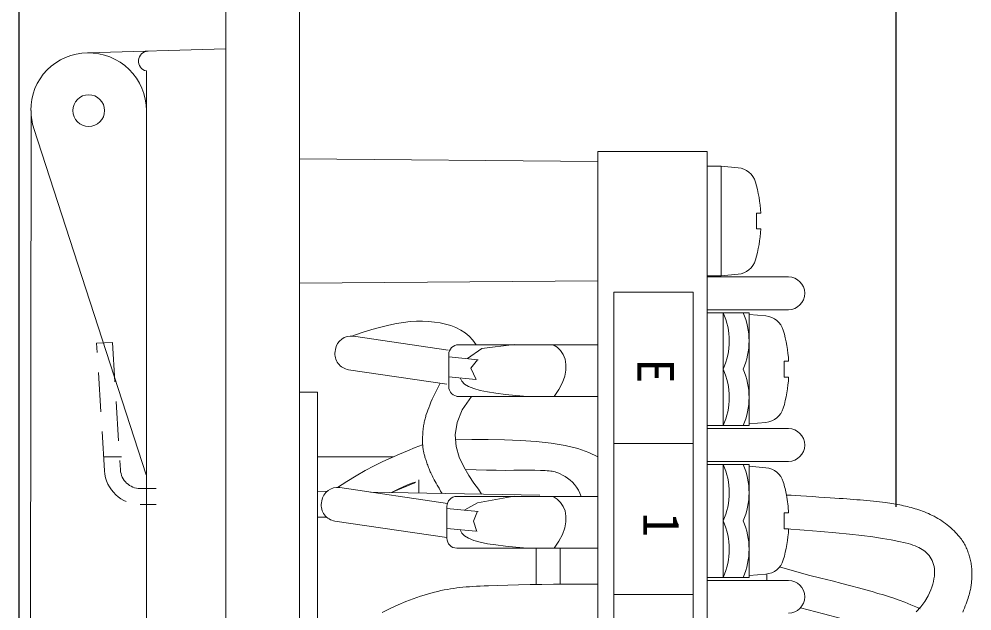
# Model space of a CAD drawing. Units: millimetres, scale not verified. Extents: x -63 to 62, y -56 to 57.
# Drawn here: x 11.44 to 21.02, y 15.79 to 21.74 of the extents above; entities that cross this region are included whole.
import ezdxf
from ezdxf.enums import TextEntityAlignment as Align

# ---------------------------------------------------------------- set-up
doc = ezdxf.new("R2010")
doc.units = ezdxf.units.MM
doc.header["$LTSCALE"] = 0.125
doc.linetypes.add('USER1', pattern=[4.7625, 3.175, -1.5875])
doc.layers.add('0-2_GAIKEI', color=1, linetype='Continuous', lineweight=18)
doc.layers.add('0-6_SUNPO', color=7, linetype='Continuous')
doc.styles.add('ＭＳ ゴシック', font='')
doc.styles.get('ＭＳ ゴシック').set_extended_font_data('MS Gothic')

# ---------------------------------------------------------------- blocks, each defined once
blk = doc.blocks.new('D1')
at = {"layer": '0-6_SUNPO'}
for p, q in [((204.9409, 323.9352), (204.9409, 345.5418)), ((213.7609, 330.3304), (213.7609, 345.5418))]:
    blk.add_line(p, q, dxfattribs=at)

msp = doc.modelspace()

# ---------------------------------------------------------------- linework, layer by layer
at = {"layer": '0-2_GAIKEI', "color": 7}
for p, q in [((13.5203, 21.4414), (12.1271, 21.4012)), ((11.5603, 20.822), (11.5489, 9.2233)), ((18.3603, 20.4094), (17.2603, 20.4094))]:
    msp.add_line(p, q, dxfattribs=at)
at = {"layer": '0-2_GAIKEI'}
for p, q in [((13.5203, 21.4414), (13.5203, 7.6414)), ((12.7203, 21.2209), (12.7203, 10.5569)), ((11.5603, 20.3414), (11.5603, 20.7686)), ((11.5885, 20.6427), (12.7167, 17.1589)), ((14.2603, 9.9252), (14.2603, 20.3376)), ((17.2603, 20.3114), (17.2603, 9.9514)), ((18.3603, 19.1614), (18.3603, 20.2614)), ((18.5003, 20.2614), (18.5003, 19.1614)), ((17.2603, 19.1114), (14.2603, 19.0852)), ((18.3603, 18.8194), (18.3603, 19.1494)), ((17.4191, 18.995), (17.4191, 11.395)), ((18.2191, 18.995), (17.4191, 18.995)), ((18.2191, 18.995), (18.2191, 11.395)), ((18.3603, 17.6534), (18.3603, 18.7894)), ((18.5203, 17.6534), (18.5203, 18.7894)), ((18.7803, 17.6714), (18.7803, 18.7714)), ((15.7533, 18.4135), (14.8028, 18.5528)), ((14.6214, 18.4184), (14.6184, 18.3986)), ((17.2603, 18.4676), (15.8421, 18.4676)), ((15.7603, 18.0476), (15.7603, 18.3676)), ((15.7603, 18.3456), (16.0547, 18.3158)), ((15.7421, 18.0715), (14.7534, 18.2164)), ((15.7603, 18.1445), (16.0345, 18.1168)), ((14.2603, 17.9914), (14.4403, 17.9914)), ((14.4403, 11.0914), (14.4403, 17.9914)), ((17.2603, 17.9476), (15.8421, 17.9476)), ((18.3603, 17.2934), (18.3603, 17.6234)), ((18.2191, 17.475), (17.4191, 17.475)), ((15.2052, 17.3414), (14.4403, 17.3414)), ((18.3603, 11.5494), (18.3603, 17.2634)), ((18.5203, 16.1274), (18.5203, 17.2634)), ((15.5925, 17.1528), (15.5838, 17.1707)), ((18.7803, 16.1274), (18.7803, 17.2454)), ((15.4603, 16.9766), (15.4603, 17.1081)), ((15.6626, 17.024), (15.6441, 17.0565)), ((14.4403, 16.9944), (14.5371, 16.9927)), ((15.7467, 16.8717), (14.6652, 17.0302)), ((14.9727, 16.9851), (16.6756, 16.9554)), ((14.4838, 16.8958), (14.4808, 16.876)), ((17.2603, 16.9416), (15.8421, 16.9416)), ((15.7421, 16.5216), (15.7421, 16.8416)), ((15.7421, 16.8214), (16.0547, 16.7898)), ((19.1332, 16.7754), (19.1332, 16.6154)), ((19.178, 16.7754), (19.1332, 16.7754)), ((14.4403, 16.7344), (14.5324, 16.7328)), ((15.7421, 16.5287), (14.6158, 16.6938)), ((15.7421, 16.6204), (16.0345, 16.5908)), ((19.178, 16.6154), (19.1332, 16.6154)), ((17.2603, 16.4216), (15.8421, 16.4216)), ((16.6403, 16.4216), (16.6403, 16.0573)), ((16.8803, 16.4216), (16.8803, 16.0599)), ((19.3763, 16.1513), (19.0876, 16.2334)), ((18.7803, 16.1274), (18.3603, 16.1274)), ((19.1753, 16.0974), (18.3603, 16.0974)), ((18.7803, 16.1454), (18.9497, 16.1602)), ((18.9603, 16.0974), (18.9603, 16.1614)), ((17.1572, 16.0606), (17.2603, 16.0596)), ((18.2191, 15.955), (17.4191, 15.955))]:
    msp.add_line(p, q, dxfattribs=at)
at = {"layer": '0-2_GAIKEI', "linetype": 'USER1'}
for p, q in [((12.38, 18.4912), (12.2203, 18.4814)), ((12.38, 18.4912), (12.4591, 17.2091)), ((12.2994, 17.1992), (12.2203, 18.4814)), ((12.2906, 17.3414), (12.4707, 17.3414)), ((12.6587, 17.0214), (12.8203, 17.0214)), ((12.8203, 16.8614), (12.6587, 16.8614))]:
    msp.add_line(p, q, dxfattribs=at)
at = {"layer": '0-2_GAIKEI', "color": 7}
for points in [[(17.2603, 20.4094), (17.2603, 20.3114), (14.2603, 20.3376), (14.2603, 25.5414), (13.7203, 25.5414), (13.7203, 23.8214), (13.5203, 23.8214), (13.5203, 21.4414)], [(18.6697, 20.2466), (18.5003, 20.2614), (18.3603, 20.2614), (18.3603, 20.4094)], [(18.898, 19.6314), (18.8532, 19.6314), (18.8532, 19.7914), (18.898, 19.7914)], [(19.1753, 19.1494), (18.3603, 19.1494), (18.3603, 19.1614), (18.5003, 19.1614), (18.6697, 19.1762)], [(18.9497, 18.7566), (18.7803, 18.7714), (18.7803, 18.7894), (18.3603, 18.7894), (18.3603, 18.8194), (19.1753, 18.8194)], [(19.178, 18.1414), (19.1332, 18.1414), (19.1332, 18.3014), (19.178, 18.3014)], [(19.1753, 17.6234), (18.3603, 17.6234), (18.3603, 17.6534), (18.7803, 17.6534), (18.7803, 17.6714), (18.9497, 17.6862)], [(18.9497, 17.2306), (18.7803, 17.2454), (18.7803, 17.2634), (18.3603, 17.2634), (18.3603, 17.2934), (19.1753, 17.2934)], [(20.276, 16.8601), (20.2567, 16.8636), (20.2369, 16.8671), (20.2162, 16.8704), (20.1946, 16.8737), (20.1716, 16.8769), (20.1471, 16.8801), (20.1207, 16.8834), (20.0923, 16.8866), (20.0621, 16.89), (20.0305, 16.8933), (19.9978, 16.8965), (19.9644, 16.8998), (19.9305, 16.9029), (19.8966, 16.9059), (19.8629, 16.9088), (19.8297, 16.9116), (19.7962, 16.9142), (19.7615, 16.9168), (19.7249, 16.9195), (19.6855, 16.9222), (19.6423, 16.9251), (19.5946, 16.9282), (19.5415, 16.9317), (19.4828, 16.9354), (19.4209, 16.9394), (19.3589, 16.9433), (19.2999, 16.947), (19.2471, 16.9503), (19.2033, 16.953), (19.1719, 16.955), (19.1558, 16.956)], [(20.9391, 16.4742), (20.9318, 16.4861), (20.9239, 16.4982), (20.9153, 16.5106), (20.9057, 16.5233), (20.8951, 16.5365), (20.8833, 16.5503), (20.8702, 16.5648), (20.8559, 16.5798), (20.8407, 16.5951), (20.8245, 16.6107), (20.8076, 16.6262), (20.79, 16.6414), (20.7721, 16.6563), (20.7537, 16.6706), (20.7352, 16.6842), (20.7166, 16.697), (20.6978, 16.7092), (20.6788, 16.7207), (20.6598, 16.7315), (20.6407, 16.7418), (20.6216, 16.7515), (20.6024, 16.7607), (20.5832, 16.7693), (20.5639, 16.7776), (20.5447, 16.7854), (20.5255, 16.7927), (20.5062, 16.7997), (20.487, 16.8063), (20.4677, 16.8126), (20.4485, 16.8185), (20.4292, 16.8242), (20.41, 16.8295), (20.3908, 16.8346), (20.3716, 16.8394), (20.3525, 16.844), (20.3333, 16.8483), (20.3142, 16.8524), (20.2951, 16.8564), (20.276, 16.8601)], [(21.0004, 15.9812), (21.0035, 15.9945), (21.0062, 16.0071), (21.0086, 16.0194), (21.0106, 16.0313), (21.0124, 16.0432), (21.0141, 16.0551), (21.0156, 16.0671), (21.0169, 16.0791), (21.0181, 16.0913), (21.019, 16.1035), (21.0198, 16.1157), (21.0204, 16.1281), (21.0208, 16.1406), (21.021, 16.1531), (21.0209, 16.1657), (21.0207, 16.1784), (21.0202, 16.1912), (21.0194, 16.204), (21.0184, 16.217), (21.0172, 16.23), (21.0156, 16.2431), (21.0138, 16.2563), (21.0118, 16.2695), (21.0094, 16.2827), (21.0067, 16.296), (21.0038, 16.3093), (21.0005, 16.3226), (20.997, 16.3358), (20.9932, 16.349), (20.989, 16.3621), (20.9846, 16.3751), (20.9799, 16.388), (20.9749, 16.4007), (20.9696, 16.4134), (20.964, 16.4258), (20.9582, 16.4382), (20.9521, 16.4503), (20.9458, 16.4623), (20.9391, 16.4742)], [(20.9278, 15.7772), (20.9372, 15.7983), (20.9461, 15.8194), (20.9545, 15.8403), (20.9623, 15.8609), (20.9696, 15.881), (20.9763, 15.9003), (20.9824, 15.9187), (20.9878, 15.9361), (20.9926, 15.9522), (20.9968, 15.9671), (21.0004, 15.9812)]]:
    msp.add_lwpolyline(points, dxfattribs=at)
at = {"layer": '0-2_GAIKEI'}
for points in [[(14.786, 18.5543), (14.891, 18.5899), (14.9875, 18.62), (15.0764, 18.6451), (15.1586, 18.6653), (15.2348, 18.681), (15.3061, 18.6924), (15.373, 18.6999), (15.4367, 18.7037), (15.4978, 18.7041), (15.5572, 18.7014), (15.6156, 18.6958), (15.6728, 18.6871), (15.7282, 18.6749), (15.7817, 18.659), (15.8326, 18.639), (15.8806, 18.6147), (15.9253, 18.5857), (15.9663, 18.5517), (16.0031, 18.5124), (16.0354, 18.4676)], [(16.4182, 18.4688), (16.0948, 18.4292), (15.9495, 18.3302)], [(16.8094, 18.4676), (16.8509, 18.4417), (16.8854, 18.4083), (16.9121, 18.368), (16.9303, 18.3214), (16.9393, 18.2693), (16.9383, 18.2122), (16.9267, 18.1508), (16.9037, 18.0858), (16.8685, 18.0178), (16.8204, 17.9476)], [(16.0485, 18.317), (15.9825, 18.2312), (16.0353, 18.1189)], [(15.8743, 18.133), (15.8907, 18.0997), (15.9194, 18.071), (15.96, 18.0465), (16.0121, 18.0256), (16.0756, 18.0078), (16.15, 17.9926), (16.2351, 17.9795), (16.3306, 17.968), (16.436, 17.9575), (16.5512, 17.9476)], [(15.6741, 18.0815), (15.6502, 18.0343), (15.6292, 17.9919), (15.6109, 17.9537), (15.595, 17.9194), (15.5812, 17.8883), (15.5693, 17.8601), (15.559, 17.8343), (15.55, 17.8103), (15.5421, 17.7876), (15.5351, 17.7659), (15.5318, 17.7553), (15.5286, 17.7446), (15.5255, 17.734), (15.5226, 17.7232), (15.5199, 17.7123), (15.5173, 17.7012), (15.5148, 17.6898), (15.5125, 17.6781), (15.5103, 17.6659), (15.5083, 17.6533), (15.5064, 17.6401), (15.5046, 17.6266), (15.5031, 17.6127), (15.5016, 17.5987), (15.5004, 17.5846), (15.4993, 17.5707), (15.4984, 17.557), (15.4977, 17.5436), (15.4971, 17.5307), (15.4968, 17.5184), (15.4966, 17.5068), (15.4967, 17.4958), (15.4969, 17.4855), (15.4973, 17.4757), (15.4978, 17.4664), (15.4984, 17.4574), (15.4992, 17.4488), (15.5001, 17.4404), (15.5011, 17.4323)], [(15.9884, 17.9476), (15.8959, 17.8135), (15.8442, 17.6841), (15.8266, 17.5607), (15.8364, 17.4443), (15.8667, 17.3364), (15.9109, 17.2381), (15.9621, 17.1506), (16.0136, 17.0752), (16.0586, 17.0132), (16.0904, 16.9656)], [(14.6423, 17.0319), (14.7375, 17.0933), (14.8306, 17.1496), (14.9217, 17.2011), (15.0107, 17.2483), (15.0976, 17.2914), (15.1822, 17.3311), (15.2646, 17.3675), (15.3448, 17.4011), (15.4226, 17.4323), (15.4981, 17.4614)], [(15.8317, 17.5108), (15.9917, 17.5145), (16.1553, 17.5153), (16.3197, 17.5124), (16.4822, 17.5054), (16.6399, 17.4935), (16.7901, 17.4762), (16.93, 17.4528), (17.0568, 17.4226), (17.1679, 17.385), (17.2603, 17.3395)], [(15.5011, 17.4323), (15.5034, 17.4162), (15.5047, 17.4082), (15.5062, 17.4002), (15.5078, 17.392), (15.5095, 17.3836), (15.5115, 17.3749), (15.5136, 17.366), (15.516, 17.3566), (15.5187, 17.3468), (15.5217, 17.3365), (15.5249, 17.3257), (15.5285, 17.3144), (15.5322, 17.3027), (15.5362, 17.2908), (15.5403, 17.2788), (15.5446, 17.2667), (15.5489, 17.2547), (15.5534, 17.2428), (15.5578, 17.2313), (15.5622, 17.2201), (15.5666, 17.2095), (15.5709, 17.1992), (15.5752, 17.1894), (15.5795, 17.1799), (15.5838, 17.1707)], [(15.5925, 17.1528), (15.6014, 17.1353), (15.6153, 17.1089), (15.6248, 17.0912), (15.6345, 17.0737), (15.6441, 17.0565)], [(15.9249, 17.2125), (16.0349, 17.2084), (16.139, 17.2059), (16.2371, 17.2045), (16.3288, 17.2041), (16.4138, 17.2043), (16.5628, 17.205), (16.6261, 17.2049), (16.6817, 17.2041), (16.7293, 17.2023), (16.75, 17.2008), (16.7688, 17.199), (16.7861, 17.1969), (16.8019, 17.1943), (16.8165, 17.1913), (16.8302, 17.1878), (16.8432, 17.1839), (16.8558, 17.1795), (16.868, 17.1746), (16.8803, 17.1692), (16.9052, 17.1568), (16.9305, 17.1422), (16.9558, 17.1253), (16.9805, 17.1062), (17.0041, 17.0848), (17.0263, 17.061), (17.0466, 17.0348), (17.0645, 17.0062), (17.0796, 16.9751), (17.0913, 16.9416)], [(15.6626, 17.024), (15.6792, 16.9954), (15.6929, 16.9725)], [(16.4182, 16.944), (16.0485, 16.878), (15.9231, 16.8054)], [(16.8094, 16.9416), (16.8509, 16.9157), (16.8854, 16.8823), (16.9121, 16.842), (16.9303, 16.7954), (16.9393, 16.7433), (16.9383, 16.6862), (16.9267, 16.6248), (16.9037, 16.5598), (16.8685, 16.4918), (16.8204, 16.4216)], [(16.0485, 16.7922), (16.0089, 16.6932), (16.0419, 16.5876)], [(15.8743, 16.607), (15.8907, 16.5737), (15.9194, 16.545), (15.96, 16.5205), (16.0121, 16.4996), (16.0756, 16.4818), (16.15, 16.4666), (16.2351, 16.4535), (16.3306, 16.442), (16.436, 16.4315), (16.5512, 16.4216)], [(20.3783, 16.4678), (20.3499, 16.4753), (20.2853, 16.4901), (20.2097, 16.505), (20.1227, 16.5197), (20.0238, 16.5344), (19.9125, 16.5488), (19.7884, 16.563), (19.6511, 16.5768), (19.5001, 16.5902), (19.3349, 16.6031), (19.155, 16.6154)], [(20.4593, 15.7799), (20.5059, 15.8318), (20.546, 15.8868), (20.5795, 15.9437), (20.5938, 15.9724), (20.6063, 16.0012), (20.6172, 16.0299), (20.6264, 16.0583), (20.6338, 16.0862), (20.6395, 16.1136), (20.6434, 16.1403), (20.6455, 16.1662), (20.6458, 16.191), (20.6443, 16.2147), (20.641, 16.2371), (20.6359, 16.2582), (20.6293, 16.2781), (20.6213, 16.2968), (20.6119, 16.3144), (20.6014, 16.3309), (20.5899, 16.3463), (20.5775, 16.3606), (20.5643, 16.374), (20.5505, 16.3864), (20.5362, 16.3979), (20.5211, 16.4085), (20.5052, 16.4185), (20.4881, 16.4277), (20.4697, 16.4365), (20.4497, 16.4448), (20.428, 16.4527), (20.4042, 16.4604), (20.3783, 16.4678)], [(20.4991, 15.8129), (20.4751, 15.8236), (20.4075, 15.8523), (20.3463, 15.8769), (20.2897, 15.8982), (20.2361, 15.9171), (20.1837, 15.9343), (20.1308, 15.9507), (20.0757, 15.9671), (20.0168, 15.9841), (19.9525, 16.0023), (19.8816, 16.0218), (19.8025, 16.0431), (19.7138, 16.0664), (19.6142, 16.092), (19.5021, 16.1202), (19.3763, 16.1513)], [(15.0901, 15.7756), (15.1718, 15.8159), (15.2515, 15.8522), (15.329, 15.8846), (15.4042, 15.9132), (15.4771, 15.9383), (15.5126, 15.9496), (15.5476, 15.96), (15.582, 15.9696), (15.6159, 15.9785), (15.6493, 15.9866), (15.6823, 15.9941), (15.7148, 16.0008), (15.7469, 16.0069), (15.7787, 16.0124), (15.8101, 16.0172), (15.8412, 16.0215), (15.8723, 16.0253), (15.9038, 16.0287), (15.9358, 16.0316), (15.9688, 16.0342), (16.0031, 16.0365), (16.0389, 16.0386), (16.0766, 16.0405), (16.1165, 16.0422), (16.1589, 16.0439), (16.2518, 16.0471), (16.3539, 16.0502), (16.4632, 16.053), (16.5777, 16.0555), (16.6954, 16.0576), (16.8143, 16.0592), (16.9322, 16.0603), (17.0472, 16.0608), (17.1572, 16.0606)], [(20.1009, 15.6053), (20.0827, 15.611), (20.0158, 15.631), (19.9378, 15.653), (19.8378, 15.68), (19.7049, 15.7149), (19.5282, 15.7609), (19.2968, 15.8208)]]:
    msp.add_lwpolyline(points, dxfattribs=at)
msp.add_lwpolyline([(15.1841, 16.9814), (15.2503, 17.0138), (15.3106, 17.0415), (15.3618, 17.0635), (15.4005, 17.0789), (15.4233, 17.0868), (15.4271, 17.0862), (15.4083, 17.0763), (15.3638, 17.0562), (15.2902, 17.0248)], close=True, dxfattribs=at)
msp.add_circle((12.1403, 20.8214), 0.16, dxfattribs=at)
at = {"layer": '0-2_GAIKEI', "color": 7}
for centre, radius, start, end in [((12.1261, 20.8352), 0.566, 89.902, 181.34314), ((18.6523, 20.0473), 0.2, 16.25712, 84.99993), ((17.5003, 19.7114), 1.4, 3.27582, 16.25703), ((17.5003, 19.7114), 1.4, 343.74297, 356.72418), ((18.6523, 19.3755), 0.2, 275.00006, 343.74297), ((19.1753, 18.9844), 0.165, 270, 90), ((18.9323, 18.5573), 0.2, 16.25712, 84.99993), ((17.7803, 18.2214), 1.4, 3.27582, 16.25703), ((17.7803, 18.2214), 1.4, 343.74297, 356.72418), ((18.9323, 17.8855), 0.2, 275.00006, 343.74297), ((19.1753, 17.4584), 0.165, 270, 90), ((18.9323, 17.0313), 0.2, 16.25703, 85), ((17.7803, 16.6954), 1.4, 10.72824, 16.2571)]:
    msp.add_arc(centre, radius, start, end, dxfattribs=at)
at = {"layer": '0-2_GAIKEI'}
for centre, radius, start, end in [((12.1403, 20.8214), 0.58, 359.94385, 91.30148), ((12.7403, 21.3189), 0.1, 91.65074, 258.46304), ((12.1403, 20.8214), 0.58, 179.94385, 197.94384), ((17.8781, 18.5054), 0.7021, 336.14136, 23.85864), ((18.0781, 18.5054), 0.7021, 336.14136, 23.85864), ((14.7796, 18.3945), 0.16, 81.66378, 171.39619), ((14.7766, 18.3747), 0.16, 171.39619, 261.66378), ((15.8603, 18.3676), 0.1, 90, 180), ((17.8781, 17.9374), 0.7021, 336.14136, 23.85864), ((18.0781, 17.9374), 0.7021, 336.14136, 23.85864), ((15.8603, 18.0476), 0.1, 180, 270), ((17.8781, 16.9794), 0.7021, 336.14136, 23.85864), ((18.0781, 16.9794), 0.7021, 336.14136, 23.85864), ((14.642, 16.8719), 0.16, 81.66378, 171.39619), ((14.639, 16.8521), 0.16, 171.39619, 261.66378), ((15.8421, 16.8416), 0.1, 90, 180), ((17.7803, 16.6954), 1.4, 3.27583, 10.72826), ((17.8781, 16.4114), 0.7021, 336.14136, 23.85864), ((18.0781, 16.4114), 0.7021, 336.14136, 23.85864), ((17.7803, 16.6954), 1.4, 343.74297, 356.72417), ((15.8421, 16.5216), 0.1, 180, 270), ((18.9323, 16.3595), 0.2, 275, 343.74297), ((19.1753, 15.9324), 0.165, 270, 90)]:
    msp.add_arc(centre, radius, start, end, dxfattribs=at)
at = {"layer": '0-2_GAIKEI', "linetype": 'USER1'}
for radius in [0.36, 0.2]:
    msp.add_arc((12.6587, 17.2214), radius, 183.53229, 270, dxfattribs=at)

# ---------------------------------------------------------------- block references
at = {"layer": '0-6_SUNPO'}
msp.add_blockref('D1', (-193.5007, -313.4938), dxfattribs=at)

# ---------------------------------------------------------------- texts
at = {"layer": '0-2_GAIKEI', "color": 7, "style": 'ＭＳ ゴシック'}
for s, p in [('E', (17.548, 18.3277)), ('1', (17.6057, 16.7817))]:
    msp.add_text(s, height=0.3666, rotation=270, dxfattribs=at).set_placement(p, align=Align.BOTTOM_LEFT)

doc.saveas('drawing.dxf')
